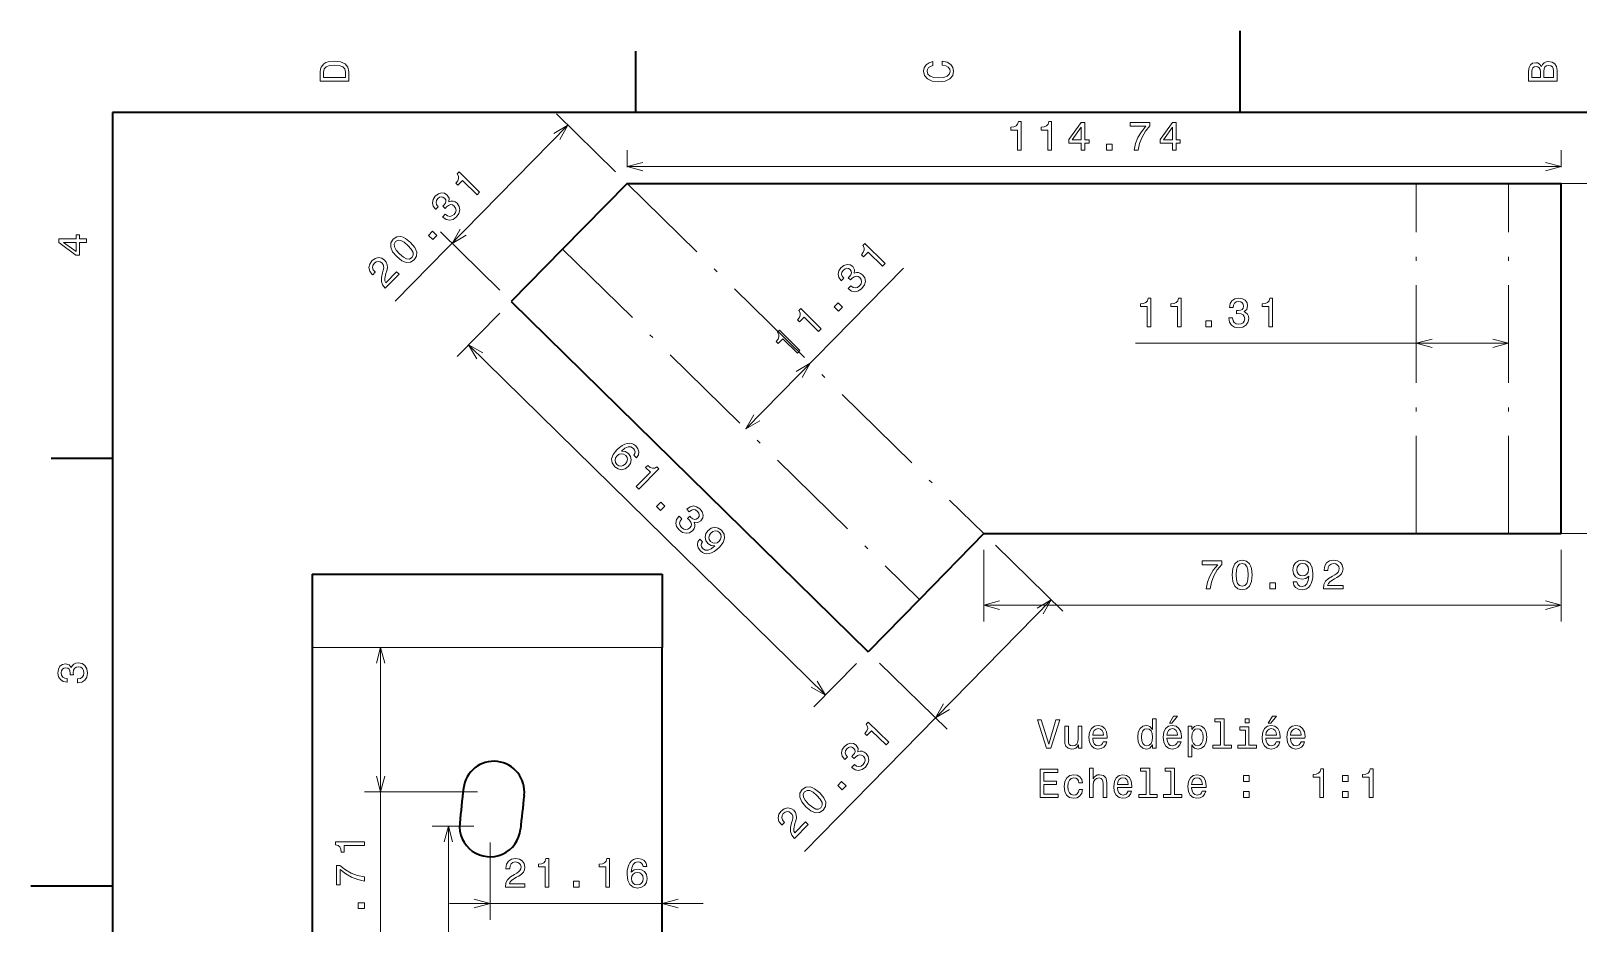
# Model space of a CAD drawing. Extents: x 0 to 297, y 0 to 210.
# Drawn here: x 0 to 190, y 100.5 to 210 of the extents above; entities that cross this region are included whole.
import ezdxf

# ---------------------------------------------------------------- set-up
doc = ezdxf.new("R2010")
doc.units = 0
doc.linetypes.add('DASHDOT', pattern=[18.5, 12, -3, 0.5, -3])

msp = doc.modelspace()

# ---------------------------------------------------------------- linework, layer by layer
at = {"color": 7, "lineweight": 35, "ltscale": 0.25}
for p, q in [((148.5, 200), (148.5, 210)), ((10, 105), (0, 105))]:
    msp.add_line(p, q, dxfattribs=at)
at = {"color": 7, "lineweight": 35, "ltscale": 0.1875}
for p, q in [((74.300003, 200), (74.300003, 207.5)), ((10, 157.5), (2.5, 157.5))]:
    msp.add_line(p, q, dxfattribs=at)
at = {"color": 7, "lineweight": 35}
for p, q in [((287, 200), (10, 200)), ((10, 200), (10, 10)), ((73.22493, 191.284866), (170.149063, 191.284866)), ((187.961227, 148.284851), (187.961227, 191.284866)), ((58.997452, 176.787872), (102.812019, 133.787872)), ((117.039497, 148.284851), (170.149063, 148.284851)), ((34.547295, 143.296295), (77.547302, 143.296295)), ((34.547295, 134.296295), (34.547295, 81.186737)), ((77.547302, 37.372173), (77.547302, 134.296295))]:
    msp.add_line(p, q, dxfattribs=at)
at = {"color": 230, "lineweight": 13, "ltscale": 0.254591}
for p, q in [((71.797508, 192.685745), (64.529335, 199.818787)), ((57.570038, 178.188751), (50.301865, 185.321808))]:
    msp.add_line(p, q, dxfattribs=at)
at = {"color": 230, "lineweight": 13}
for p, q in [((44.750687, 176.81012), (65.956757, 198.417908)), ((73.22493, 193.346603), (187.961227, 193.346603)), ((172.149063, 191.284866), (197.544922, 191.284866)), ((87.793991, 161.136871), (107.152504, 180.862091)), ((53.757614, 171.448761), (97.572182, 128.448761)), ((135.663162, 171.66272), (181.461227, 171.66272)), ((172.149063, 148.284851), (197.544922, 148.284851)), ((94.993011, 109.263397), (125.316711, 140.16153)), ((117.039497, 139.502625), (187.961227, 139.502625))]:
    msp.add_line(p, q, dxfattribs=at)
at = {"color": 230, "lineweight": 13, "ltscale": 0.051543}
for p, q in [((73.22493, 193.284866), (73.22493, 195.346603)), ((187.961227, 193.284866), (187.961227, 195.346603))]:
    msp.add_line(p, q, dxfattribs=at)
at = {"color": 7, "lineweight": 35, "ltscale": 0.282804}
for p, q in [((73.22493, 191.284866), (65.30143, 183.211258)), ((170.149063, 191.284866), (181.461227, 191.284866)), ((117.039497, 148.284851), (109.11599, 140.211258)), ((170.149063, 148.284851), (181.461227, 148.284851))]:
    msp.add_line(p, q, dxfattribs=at)
at = {"color": 7, "linetype": 'DASHDOT', "lineweight": 13}
for p, q in [((73.22493, 191.284866), (117.039497, 148.284851)), ((170.149063, 148.284851), (170.149063, 191.284866)), ((181.461227, 148.284851), (181.461227, 191.284866)), ((65.30143, 183.211258), (109.11599, 140.211258))]:
    msp.add_line(p, q, dxfattribs=at)
at = {"color": 7, "lineweight": 35, "ltscale": 0.1625}
for p, q in [((181.461227, 191.284866), (187.961227, 191.284866)), ((181.461227, 148.284851), (187.961227, 148.284851))]:
    msp.add_line(p, q, dxfattribs=at)
at = {"color": 7, "lineweight": 35, "ltscale": 0.225}
for p, q in [((65.30143, 183.211258), (58.997452, 176.787872)), ((34.547295, 143.296295), (34.547295, 134.296295)), ((77.547302, 143.296295), (77.547302, 134.296295)), ((109.11599, 140.211258), (102.812019, 133.787872))]:
    msp.add_line(p, q, dxfattribs=at)
at = {"color": 230, "lineweight": 13, "ltscale": 0.187019}
for p, q in [((57.596573, 175.360443), (52.356728, 170.021347)), ((101.41114, 132.360443), (96.171295, 127.021347))]:
    msp.add_line(p, q, dxfattribs=at)
at = {"color": 230, "lineweight": 13, "ltscale": 0.289936}
for p, q in [((118.466919, 146.883972), (126.744133, 138.760651)), ((104.239441, 132.386993), (112.516655, 124.263657))]:
    msp.add_line(p, q, dxfattribs=at)
at = {"color": 230, "lineweight": 13, "ltscale": 0.219556}
for p, q in [((117.039497, 146.284851), (117.039497, 137.502625)), ((187.961227, 146.284851), (187.961227, 137.502625))]:
    msp.add_line(p, q, dxfattribs=at)
at = {"color": 7, "lineweight": 13}
for p, q in [((34.547295, 134.296295), (77.547302, 134.296295)), ((42.949783, 93.605904), (42.949783, 134.296295)), ((51.266296, 68.361107), (51.266296, 112.361107)), ((51.38884, 102.872643), (82.547302, 102.872643))]:
    msp.add_line(p, q, dxfattribs=at)
at = {"color": 7, "lineweight": 13, "ltscale": 0.347504}
msp.add_line((54.849953, 116.586021), (40.949783, 116.586021), dxfattribs=at)
at = {"color": 7, "lineweight": 13, "ltscale": 0.128064}
msp.add_line((54.38884, 112.361107), (49.266296, 112.361107), dxfattribs=at)
at = {"color": 7, "lineweight": 13, "ltscale": 0.237212}
msp.add_line((56.38884, 110.361107), (56.38884, 100.872643), dxfattribs=at)
at = {"color": 7, "lineweight": 13}
for points in [[(35.533215, 204.994965), (35.533215, 203.829971), (39.033215, 203.829971), (39.033215, 204.994965), (38.922264, 205.544678), (38.584366, 205.953171), (38.034657, 206.205338), (37.283215, 206.296112), (36.516644, 206.215424), (36.21405, 206.114563), (35.971977, 205.973343), (35.644165, 205.56485), (35.563473, 205.297562)], [(35.951801, 204.959656), (36.027451, 205.342941), (36.259438, 205.605194), (36.672985, 205.761536), (37.283215, 205.811966), (37.873272, 205.756485), (38.286816, 205.600143), (38.533936, 205.332855), (38.614628, 204.959656), (38.614628, 204.298996), (35.951801, 204.298996)], [(111.93206, 205.817017), (112.35569, 205.716141), (112.658287, 205.549713), (112.844887, 205.317734), (112.905403, 205.045395), (112.814629, 204.71759), (112.54229, 204.460388), (112.098488, 204.28891), (111.483215, 204.233429), (110.872986, 204.28891), (110.424141, 204.455338), (110.151802, 204.71254), (110.055984, 205.045395), (110.106415, 205.287476), (110.247627, 205.494247), (110.474571, 205.655624), (110.787247, 205.766571), (110.787247, 206.245682), (110.308144, 206.094391), (109.94503, 205.832138), (109.718086, 205.474075), (109.637398, 205.045395), (109.763474, 204.510818), (110.116501, 204.10231), (110.696472, 203.840057), (111.483215, 203.749283), (112.269958, 203.840057), (112.84993, 204.10231), (113.208, 204.510818), (113.329041, 205.045395), (113.233215, 205.51442), (112.965927, 205.892654), (112.527161, 206.159943), (111.93206, 206.301163)], [(185.542007, 205.630417), (185.249496, 205.983429), (185.052811, 206.074219), (184.81073, 206.104477), (184.432495, 206.03891), (184.160156, 205.842224), (183.993729, 205.524506), (183.933212, 205.080704), (183.933212, 203.835022), (187.433212, 203.835022), (187.433212, 205.151306), (187.36261, 205.620331), (187.155838, 205.968307), (186.828018, 206.185165), (186.384216, 206.260818), (186.08667, 206.215424), (185.839554, 206.094391), (185.65799, 205.897705)], [(185.385666, 204.984879), (185.385666, 204.298996), (184.351807, 204.298996), (184.351807, 205.025223), (184.382065, 205.297562), (184.472839, 205.489197), (184.629181, 205.605194), (184.86116, 205.645538), (185.093155, 205.600143), (185.254532, 205.479111), (185.355408, 205.272339)], [(187.014618, 205.095825), (187.014618, 204.298996), (185.809296, 204.298996), (185.809296, 205.050446), (185.844589, 205.368164), (185.9505, 205.595108), (186.132065, 205.731277), (186.394302, 205.776657), (186.671692, 205.731277), (186.863327, 205.605194), (186.979324, 205.393372)], [(6.833213, 184.02739), (6.833213, 184.481277), (5.965778, 184.481277), (5.965778, 184.98056), (5.56232, 184.98056), (5.56232, 184.481277), (3.408862, 184.481277), (3.408862, 184.022339), (5.521974, 182.489197), (5.965778, 182.489197), (5.965778, 184.02739)], [(5.56232, 182.912827), (3.993876, 184.02739), (5.56232, 184.02739)], [(5.73379, 129.979111), (5.769093, 129.979111), (6.253242, 130.059799), (6.616354, 130.296829), (6.848343, 130.670029), (6.934078, 131.164276), (6.848343, 131.688766), (6.626441, 132.082138), (6.273415, 132.334305), (5.819525, 132.425079), (5.521974, 132.384735), (5.279899, 132.273788), (5.0933, 132.092224), (4.957133, 131.850143), (4.684798, 132.177963), (4.251081, 132.293961), (3.857709, 132.218307), (3.560158, 132.00145), (3.373559, 131.648422), (3.307997, 131.164276), (3.388689, 130.710388), (3.610591, 130.362396), (3.963617, 130.135452), (4.432637, 130.059799), (4.46794, 130.059799), (4.46794, 130.508652), (4.145173, 130.548996), (3.913184, 130.680115), (3.771974, 130.891937), (3.721542, 131.189484), (3.761888, 131.451736), (3.867795, 131.643372), (4.039265, 131.759369), (4.271254, 131.804764), (4.518372, 131.759369), (4.684798, 131.638336), (4.785663, 131.426514), (4.815922, 131.139053), (4.810879, 130.942368), (5.209294, 130.942368), (5.199208, 131.189484), (5.244596, 131.507217), (5.365634, 131.744247), (5.56232, 131.885452), (5.819525, 131.935883), (6.112032, 131.880417), (6.328891, 131.734161), (6.465058, 131.502167), (6.510447, 131.194534), (6.460014, 130.876801), (6.308718, 130.644821), (6.066643, 130.498566), (5.73379, 130.443085)], [(125.87487, 125.436287), (124.997353, 122.455742), (124.094612, 125.436287), (123.615509, 125.436287), (124.745193, 121.931244), (125.249512, 121.931244), (126.353981, 125.436287)], [(137.761765, 122.349831), (137.761765, 121.931244), (138.205566, 121.931244), (138.205566, 125.552284), (137.7668, 125.552284), (137.7668, 124.225914), (137.428909, 124.6092), (137.222137, 124.699974), (136.985107, 124.735275), (136.556427, 124.634415), (136.223572, 124.35199), (136.006714, 123.898102), (135.931076, 123.287872), (136.006714, 122.677643), (136.223572, 122.218704), (136.556427, 121.931244), (136.985107, 121.835426), (137.222137, 121.870728), (137.433945, 121.961502)], [(139.829483, 125.007614), (140.127029, 125.007614), (140.828049, 125.86496), (140.333801, 125.86496)], [(146.088135, 125.179085), (146.088135, 122.304443), (145.175308, 122.304443), (145.175308, 121.931244), (147.439713, 121.931244), (147.439713, 122.304443), (146.531937, 122.304443), (146.531937, 125.552284), (145.392166, 125.552284), (145.392166, 125.179085)], [(149.613342, 125.552284), (149.144318, 125.552284), (149.144318, 125.047958), (149.613342, 125.047958)], [(151.973572, 125.007614), (152.271118, 125.007614), (152.972137, 125.86496), (152.477905, 125.86496)], [(129.077316, 124.639458), (128.633514, 124.639458), (128.633514, 123.076057), (128.583084, 122.712944), (128.436829, 122.450699), (128.209885, 122.289314), (127.912338, 122.238884), (127.675308, 122.279228), (127.52401, 122.400261), (127.438271, 122.607033), (127.418098, 122.899544), (127.418098, 124.639458), (126.974297, 124.639458), (126.974297, 122.8592), (126.989426, 122.501129), (127.085251, 122.203575), (127.377754, 121.931244), (127.846771, 121.835426), (128.098938, 121.870728), (128.315796, 121.961502), (128.502396, 122.117844), (128.653687, 122.344788), (128.653687, 121.931244), (129.077316, 121.931244)], [(130.413773, 123.156746), (132.188995, 123.156746), (132.194031, 123.363518), (132.113342, 123.943489), (131.891449, 124.377213), (131.538422, 124.639458), (131.069397, 124.735275), (130.610458, 124.634415), (130.257431, 124.35199), (130.030487, 123.893059), (129.949799, 123.287872), (130.025452, 122.667557), (130.252396, 122.213661), (130.600372, 121.931244), (131.05426, 121.835426), (131.447632, 121.900986), (131.770401, 122.072456), (132.007431, 122.344788), (132.1436, 122.707901), (131.704849, 122.707901), (131.614059, 122.506172), (131.482941, 122.354874), (131.109741, 122.233841), (130.822281, 122.289314), (130.605423, 122.465828), (130.464203, 122.753288), (130.413773, 123.141617)], [(130.413773, 123.529945), (130.469254, 123.87793), (130.605423, 124.135132), (130.812195, 124.291473), (131.084534, 124.346947), (131.351822, 124.291473), (131.558594, 124.135132), (131.684677, 123.87793), (131.730057, 123.529945)], [(137.060745, 124.336861), (137.353256, 124.266258), (137.575165, 124.069572), (137.706284, 123.74176), (137.756714, 123.287872), (137.706284, 122.828941), (137.575165, 122.501129), (137.353256, 122.2994), (137.060745, 122.233841), (136.783371, 122.2994), (136.571564, 122.501129), (136.430344, 122.833984), (136.384964, 123.287872), (136.430344, 123.736717), (136.571564, 124.064529), (136.783371, 124.266258)], [(139.521851, 123.156746), (141.297058, 123.156746), (141.302109, 123.363518), (141.22142, 123.943489), (140.999512, 124.377213), (140.646484, 124.639458), (140.17746, 124.735275), (139.718536, 124.634415), (139.365509, 124.35199), (139.138565, 123.893059), (139.057877, 123.287872), (139.133514, 122.667557), (139.360458, 122.213661), (139.70845, 121.931244), (140.162338, 121.835426), (140.55571, 121.900986), (140.878479, 122.072456), (141.115509, 122.344788), (141.251678, 122.707901), (140.812912, 122.707901), (140.722137, 122.506172), (140.591003, 122.354874), (140.217819, 122.233841), (139.930344, 122.289314), (139.713486, 122.465828), (139.572281, 122.753288), (139.521851, 123.141617)], [(139.521851, 123.529945), (139.577316, 123.87793), (139.713486, 124.135132), (139.920258, 124.291473), (140.192596, 124.346947), (140.459885, 124.291473), (140.666656, 124.135132), (140.79274, 123.87793), (140.838135, 123.529945)], [(142.588135, 124.220871), (142.588135, 124.639458), (142.144318, 124.639458), (142.144318, 120.882256), (142.588135, 120.882256), (142.588135, 122.344788), (142.744476, 122.107758), (142.92099, 121.951416), (143.364792, 121.835426), (143.788422, 121.931244), (144.121277, 122.218704), (144.338135, 122.6726), (144.418823, 123.287872), (144.338135, 123.898102), (144.121277, 124.35199), (143.788422, 124.634415), (143.364792, 124.735275), (143.122711, 124.705017), (142.915939, 124.6092), (142.739426, 124.447815)], [(143.289139, 122.233841), (142.991592, 122.2994), (142.774734, 122.501129), (142.638565, 122.828941), (142.59317, 123.287872), (142.638565, 123.74176), (142.774734, 124.069572), (142.991592, 124.266258), (143.289139, 124.336861), (143.561478, 124.266258), (143.778336, 124.064529), (143.914505, 123.736717), (143.964935, 123.287872), (143.914505, 122.833984), (143.778336, 122.501129), (143.561478, 122.2994)], [(149.598221, 122.304443), (149.598221, 124.548676), (148.45845, 124.548676), (148.45845, 124.170441), (149.154419, 124.170441), (149.154419, 122.304443), (148.246628, 122.304443), (148.246628, 121.931244), (150.516083, 121.931244), (150.516083, 122.304443)], [(151.665939, 123.156746), (153.441162, 123.156746), (153.446198, 123.363518), (153.365509, 123.943489), (153.1436, 124.377213), (152.790573, 124.639458), (152.321564, 124.735275), (151.862625, 124.634415), (151.509598, 124.35199), (151.282654, 123.893059), (151.201965, 123.287872), (151.277618, 122.667557), (151.504547, 122.213661), (151.852539, 121.931244), (152.306427, 121.835426), (152.699799, 121.900986), (153.022568, 122.072456), (153.259598, 122.344788), (153.395767, 122.707901), (152.957001, 122.707901), (152.866226, 122.506172), (152.735107, 122.354874), (152.361908, 122.233841), (152.074432, 122.289314), (151.857574, 122.465828), (151.71637, 122.753288), (151.665939, 123.141617)], [(151.665939, 123.529945), (151.72142, 123.87793), (151.857574, 124.135132), (152.064362, 124.291473), (152.336685, 124.346947), (152.603973, 124.291473), (152.810745, 124.135132), (152.936829, 123.87793), (152.982224, 123.529945)], [(154.701965, 123.156746), (156.477173, 123.156746), (156.482224, 123.363518), (156.40152, 123.943489), (156.179626, 124.377213), (155.826599, 124.639458), (155.357574, 124.735275), (154.898651, 124.634415), (154.545624, 124.35199), (154.31868, 123.893059), (154.237976, 123.287872), (154.313629, 122.667557), (154.540573, 122.213661), (154.888565, 121.931244), (155.342453, 121.835426), (155.735825, 121.900986), (156.058594, 122.072456), (156.295624, 122.344788), (156.431793, 122.707901), (155.993027, 122.707901), (155.902252, 122.506172), (155.771118, 122.354874), (155.397919, 122.233841), (155.110458, 122.289314), (154.8936, 122.465828), (154.752396, 122.753288), (154.701965, 123.141617)], [(154.701965, 123.529945), (154.757431, 123.87793), (154.8936, 124.135132), (155.100372, 124.291473), (155.372711, 124.346947), (155.639999, 124.291473), (155.846771, 124.135132), (155.972855, 123.87793), (156.01825, 123.529945)], [(123.938271, 115.884415), (126.157295, 115.884415), (126.157295, 116.308044), (124.402252, 116.308044), (124.402252, 117.493202), (125.965652, 117.493202), (125.965652, 117.911789), (124.402252, 117.911789), (124.402252, 118.960785), (126.116951, 118.960785), (126.116951, 119.384415), (123.938271, 119.384415)], [(128.714203, 117.694931), (129.152969, 117.694931), (129.062195, 118.098389), (128.845337, 118.416115), (128.507431, 118.612801), (128.06868, 118.688446), (127.584526, 118.587585), (127.21637, 118.305161), (126.984383, 117.84623), (126.903694, 117.230957), (126.97934, 116.620728), (127.206284, 116.166832), (127.564354, 115.884415), (128.053543, 115.788597), (128.487259, 115.864243), (128.825165, 116.076057), (129.057144, 116.408913), (129.15802, 116.852715), (128.73439, 116.852715), (128.658737, 116.570297), (128.517517, 116.358475), (128.315796, 116.227356), (128.06868, 116.187012), (127.76104, 116.252571), (127.539139, 116.4543), (127.402969, 116.782112), (127.357582, 117.246086), (127.402969, 117.699974), (127.544182, 118.027786), (127.771126, 118.229515), (128.06868, 118.300117), (128.330917, 118.25473), (128.527618, 118.138741), (128.658737, 117.947098)], [(130.025452, 115.884415), (130.469254, 115.884415), (130.469254, 117.447815), (130.514648, 117.805885), (130.660889, 118.06813), (130.887848, 118.229515), (131.19043, 118.290031), (131.43251, 118.239601), (131.583801, 118.103432), (131.659454, 117.876488), (131.684677, 117.573898), (131.684677, 115.884415), (132.128479, 115.884415), (132.128479, 117.664673), (132.108307, 118.022743), (132.017517, 118.320297), (131.719971, 118.592628), (131.255997, 118.688446), (131.00383, 118.653145), (130.786972, 118.557327), (130.605423, 118.406029), (130.469254, 118.199257), (130.469254, 119.505455), (130.025452, 119.505455)], [(133.449799, 117.109917), (135.225021, 117.109917), (135.230057, 117.316689), (135.149368, 117.89666), (134.92746, 118.330383), (134.574448, 118.592628), (134.105423, 118.688446), (133.646484, 118.587585), (133.293457, 118.305161), (133.066513, 117.84623), (132.985825, 117.241043), (133.061478, 116.620728), (133.288422, 116.166832), (133.636398, 115.884415), (134.090286, 115.788597), (134.483658, 115.854156), (134.806427, 116.025627), (135.043457, 116.297958), (135.179626, 116.661072), (134.740875, 116.661072), (134.650085, 116.459343), (134.518967, 116.308044), (134.145767, 116.187012), (133.858307, 116.242485), (133.641449, 116.418999), (133.500229, 116.706459), (133.449799, 117.094788)], [(133.449799, 117.483116), (133.50528, 117.8311), (133.641449, 118.088303), (133.848221, 118.244644), (134.120544, 118.300117), (134.387848, 118.244644), (134.59462, 118.088303), (134.720688, 117.8311), (134.766083, 117.483116)], [(136.980057, 119.132256), (136.980057, 116.257614), (136.06723, 116.257614), (136.06723, 115.884415), (138.33165, 115.884415), (138.33165, 116.257614), (137.423859, 116.257614), (137.423859, 119.505455), (136.284088, 119.505455), (136.284088, 119.132256)], [(140.016083, 119.132256), (140.016083, 116.257614), (139.103256, 116.257614), (139.103256, 115.884415), (141.367676, 115.884415), (141.367676, 116.257614), (140.459885, 116.257614), (140.459885, 119.505455), (139.320114, 119.505455), (139.320114, 119.132256)], [(142.557877, 117.109917), (144.333084, 117.109917), (144.338135, 117.316689), (144.257446, 117.89666), (144.035538, 118.330383), (143.68251, 118.592628), (143.213486, 118.688446), (142.754562, 118.587585), (142.401535, 118.305161), (142.174591, 117.84623), (142.093887, 117.241043), (142.16954, 116.620728), (142.396484, 116.166832), (142.744476, 115.884415), (143.198364, 115.788597), (143.591736, 115.854156), (143.914505, 116.025627), (144.151535, 116.297958), (144.287689, 116.661072), (143.848938, 116.661072), (143.758163, 116.459343), (143.627029, 116.308044), (143.25383, 116.187012), (142.96637, 116.242485), (142.749512, 116.418999), (142.608307, 116.706459), (142.557877, 117.094788)], [(142.557877, 117.483116), (142.613342, 117.8311), (142.749512, 118.088303), (142.956284, 118.244644), (143.228622, 118.300117), (143.495911, 118.244644), (143.702682, 118.088303), (143.828766, 117.8311), (143.874146, 117.483116)], [(148.937561, 117.841187), (149.633514, 117.841187), (149.633514, 118.592628), (148.937561, 118.592628)], [(158.302826, 115.884415), (158.761749, 115.884415), (158.761749, 119.40963), (158.418823, 119.40963), (158.328033, 119.101997), (158.146484, 118.895218), (157.86911, 118.774185), (157.485825, 118.733841), (157.485825, 118.375771), (158.302826, 118.375771)], [(161.081635, 117.841187), (161.777603, 117.841187), (161.777603, 118.592628), (161.081635, 118.592628)], [(164.374878, 115.884415), (164.833801, 115.884415), (164.833801, 119.40963), (164.49086, 119.40963), (164.400085, 119.101997), (164.218536, 118.895218), (163.941147, 118.774185), (163.557861, 118.733841), (163.557861, 118.375771), (164.374878, 118.375771)], [(148.937561, 115.884415), (149.633514, 115.884415), (149.633514, 116.635857), (148.937561, 116.635857)], [(161.081635, 115.884415), (161.777603, 115.884415), (161.777603, 116.635857), (161.081635, 116.635857)], [(40.949783, 109.977226), (40.949783, 110.436165), (37.424568, 110.436165), (37.424568, 110.093224), (37.732201, 110.002449), (37.93898, 109.820885), (38.060013, 109.54351), (38.100357, 109.160225), (38.458427, 109.160225), (38.458427, 109.977226)], [(58.265472, 104.872643), (60.671097, 104.872643), (60.671097, 105.306358), (58.769798, 105.306358), (58.87571, 105.543388), (59.057266, 105.740074), (59.617058, 106.098152), (59.914612, 106.249443), (60.247467, 106.466301), (60.484497, 106.718468), (60.620667, 107.016014), (60.671097, 107.353905), (60.585358, 107.777534), (60.348328, 108.11039), (59.985214, 108.322212), (59.516197, 108.397865), (59.032043, 108.312126), (58.663895, 108.075096), (58.426857, 107.696846), (58.346169, 107.197563), (58.346169, 107.126961), (58.805099, 107.126961), (58.805099, 107.167305), (58.850487, 107.510246), (58.986656, 107.762413), (59.203514, 107.92379), (59.490982, 107.979271), (59.783485, 107.928841), (60.000343, 107.802757), (60.141556, 107.606071), (60.191986, 107.358955), (60.156685, 107.126961), (60.060867, 106.930275), (59.899483, 106.758812), (59.677582, 106.607506), (59.380028, 106.446129), (58.885796, 106.133446), (58.537811, 105.800591), (58.331039, 105.397133), (58.265472, 104.887779)], [(63.141266, 104.872643), (63.600204, 104.872643), (63.600204, 108.397865), (63.257263, 108.397865), (63.166481, 108.090218), (62.984932, 107.883446), (62.70755, 107.762413), (62.324265, 107.722069), (62.324265, 107.363991), (63.141266, 107.363991)], [(70.613312, 104.872643), (71.07225, 104.872643), (71.07225, 108.397865), (70.729309, 108.397865), (70.638527, 108.090218), (70.456978, 107.883446), (70.179596, 107.762413), (69.79631, 107.722069), (69.79631, 107.363991), (70.613312, 107.363991)], [(75.65049, 107.429558), (75.554672, 107.838066), (75.332764, 108.140648), (74.989822, 108.332298), (74.546021, 108.397865), (74.248474, 108.362556), (73.991272, 108.266731), (73.764328, 108.11039), (73.572678, 107.888496), (73.421387, 107.611122), (73.310432, 107.273216), (73.239822, 106.874809), (73.21965, 106.425957), (73.300346, 105.709816), (73.547462, 105.190361), (73.945877, 104.877693), (74.490547, 104.771782), (74.979736, 104.862556), (75.352936, 105.099586), (75.595016, 105.472786), (75.680748, 105.946846), (75.595016, 106.425957), (75.363022, 106.794106), (75.004959, 107.0261), (74.561157, 107.106789), (74.082047, 107.005928), (73.723976, 106.718468), (73.799622, 107.273216), (73.961014, 107.671638), (74.20813, 107.908669), (74.551071, 107.989357), (74.803223, 107.949013), (74.994873, 107.843102), (75.120956, 107.666588), (75.186508, 107.429558)], [(40.949783, 105.630974), (40.949783, 106.140343), (40.117653, 106.30677), (39.340996, 106.599281), (38.619812, 107.012825), (37.944023, 107.552452), (37.525429, 107.552452), (37.525429, 105.151863), (37.984367, 105.151863), (37.984367, 107.068291), (38.665199, 106.513542), (39.376297, 106.094948), (40.132782, 105.802452)], [(75.191559, 105.941811), (75.136078, 105.624077), (74.994873, 105.382011), (74.767929, 105.220619), (74.485504, 105.170189), (74.187958, 105.220619), (73.961014, 105.376961), (73.814758, 105.619041), (73.769363, 105.93676), (73.819794, 106.249443), (73.961014, 106.486473), (74.192993, 106.637779), (74.505676, 106.693245), (74.778015, 106.637779), (74.994873, 106.491524), (75.136078, 106.254494)], [(66.620087, 104.872643), (67.316055, 104.872643), (67.316055, 105.624077), (66.620087, 105.624077)], [(40.949783, 102.247978), (40.949783, 102.943932), (40.198341, 102.943932), (40.198341, 102.247978)]]:
    msp.add_lwpolyline(points, close=True, dxfattribs=at)
at = {"color": 230, "lineweight": 13}
for points in [[(64.973053, 196.676544), (65.956757, 198.417908), (64.234169, 197.401703)], [(75.156784, 193.864243), (73.22493, 193.346603), (75.156784, 192.828964)], [(186.029373, 192.828964), (187.961227, 193.346603), (186.029373, 193.864243)], [(52.71299, 185.662277), (51.729279, 183.920929), (53.451874, 184.937134)], [(55.49897, 170.465057), (53.757614, 171.448761), (54.773819, 169.726166)], [(172.080917, 172.180359), (170.149063, 171.66272), (172.080917, 171.145081)], [(179.529373, 171.145081), (181.461227, 171.66272), (179.529373, 172.180359)], [(94.733788, 167.469116), (95.717491, 169.210464), (93.994904, 168.19426)], [(88.777695, 162.87822), (87.793991, 161.136871), (89.516579, 162.153076)], [(118.971352, 140.020264), (117.039497, 139.502625), (118.971352, 138.984985)], [(124.333008, 138.420166), (125.316711, 140.16153), (123.594116, 139.145325)], [(186.029373, 138.984985), (187.961227, 139.502625), (186.029373, 140.020264)], [(95.830826, 129.432465), (97.572182, 128.448761), (96.555977, 130.171356)], [(112.072937, 127.405899), (111.089233, 125.664543), (112.811829, 126.680748)]]:
    msp.add_lwpolyline(points, dxfattribs=at)
for points in [[(121.162239, 195.346603), (121.621178, 195.346603), (121.621178, 198.871811), (121.278236, 198.871811), (121.187454, 198.564178), (121.005905, 198.357407), (120.728523, 198.236374), (120.345238, 198.196014), (120.345238, 197.837952), (121.162239, 197.837952)], [(124.898262, 195.346603), (125.357201, 195.346603), (125.357201, 198.871811), (125.014259, 198.871811), (124.923477, 198.564178), (124.741928, 198.357407), (124.464546, 198.236374), (124.081261, 198.196014), (124.081261, 197.837952), (124.898262, 197.837952)], [(129.002441, 195.346603), (129.456329, 195.346603), (129.456329, 196.214035), (129.955612, 196.214035), (129.955612, 196.617493), (129.456329, 196.617493), (129.456329, 198.77095), (128.997391, 198.77095), (127.464256, 196.657837), (127.464256, 196.214035), (129.002441, 196.214035)], [(127.887894, 196.617493), (129.002441, 198.185944), (129.002441, 196.617493)], [(135.496094, 195.346603), (136.005463, 195.346603), (136.17189, 196.178741), (136.464401, 196.955383), (136.877945, 197.676575), (137.417572, 198.352356), (137.417572, 198.77095), (135.016998, 198.77095), (135.016998, 198.312012), (136.933426, 198.312012), (136.378662, 197.63118), (135.960083, 196.92009), (135.667572, 196.163605)], [(140.210526, 195.346603), (140.664413, 195.346603), (140.664413, 196.214035), (141.163696, 196.214035), (141.163696, 196.617493), (140.664413, 196.617493), (140.664413, 198.77095), (140.205475, 198.77095), (138.672333, 196.657837), (138.672333, 196.214035), (140.210526, 196.214035)], [(139.095963, 196.617493), (140.210526, 198.185944), (140.210526, 196.617493)], [(132.113098, 195.346603), (132.809067, 195.346603), (132.809067, 196.098038), (132.113098, 196.098038)], [(54.790421, 189.895386), (55.11187, 190.222931), (52.595894, 192.692139), (52.355682, 192.447388), (52.511658, 192.167114), (52.532066, 191.8927), (52.424164, 191.609955), (52.184494, 191.308136), (52.440048, 191.057327), (53.012314, 191.640442)], [(50.562286, 187.156769), (50.587479, 187.13205), (50.98954, 186.850525), (51.414726, 186.76535), (51.841698, 186.869202), (52.249077, 187.161896), (52.55526, 187.596283), (52.672424, 188.032471), (52.597092, 188.459717), (52.336731, 188.842438), (52.0961, 189.022049), (51.845619, 189.112427), (51.585266, 189.113556), (51.318527, 189.036148), (51.353767, 189.460876), (51.125465, 189.847443), (50.791725, 190.069), (50.427467, 190.122635), (50.047012, 190.001373), (49.661102, 189.701752), (49.400772, 189.321289), (49.315407, 188.917511), (49.408401, 188.508255), (49.690155, 188.125748), (49.715355, 188.101013), (50.029747, 188.421356), (49.827644, 188.676239), (49.753914, 188.932312), (49.801498, 189.182404), (49.973915, 189.430084), (50.186401, 189.589005), (50.396225, 189.651596), (50.599854, 189.614273), (50.797218, 189.484177), (50.941795, 189.278687), (50.975792, 189.075729), (50.899422, 188.853912), (50.719666, 188.627548), (50.5783, 188.490707), (50.862648, 188.211639), (51.028542, 188.395081), (51.283485, 188.590042), (51.535896, 188.674438), (51.775185, 188.637451), (51.99408, 188.493286), (52.163986, 188.24881), (52.216316, 187.992523), (52.151009, 187.731583), (51.967918, 187.480225), (51.709381, 187.288788), (51.438904, 187.229187), (51.163689, 187.294373), (50.887268, 187.487915)], [(44.931885, 182.290924), (45.54998, 181.790314), (46.119141, 181.563843), (46.628838, 181.593597), (47.075401, 181.890228), (47.360062, 182.338669), (47.380234, 182.848846), (47.139595, 183.410049), (46.631012, 184.022247), (46.012985, 184.515717), (45.722702, 184.666351), (45.443756, 184.749313), (44.934059, 184.719574), (44.487427, 184.430084), (44.202835, 183.974487), (44.186256, 183.460785), (44.423363, 182.895981)], [(49.376534, 184.378937), (49.864014, 184.875671), (49.327705, 185.402008), (48.840225, 184.905289)], [(45.271004, 182.636475), (44.863739, 183.092697), (44.638901, 183.490005), (44.614296, 183.832138), (44.786179, 184.136871), (45.084114, 184.310852), (45.426643, 184.292664), (45.828102, 184.075333), (46.291893, 183.676697), (46.702759, 183.216934), (46.927597, 182.819626), (46.952202, 182.477493), (46.780251, 182.179886), (46.482384, 181.998779), (46.139854, 182.016968), (45.738388, 182.234299)], [(104.598236, 181.114746), (104.919693, 181.442291), (102.403709, 183.911499), (102.163498, 183.666748), (102.319481, 183.386475), (102.339882, 183.112061), (102.231987, 182.829315), (101.99231, 182.527496), (102.247864, 182.276703), (102.820129, 182.859802)], [(43.52462, 178.416183), (45.209618, 180.133087), (44.90007, 180.43689), (43.568321, 179.07991), (43.473335, 179.321533), (43.460129, 179.588867), (43.596672, 180.239212), (43.697105, 180.557556), (43.775475, 180.947006), (43.761536, 181.292816), (43.644547, 181.598404), (43.438713, 181.871078), (43.076309, 182.106613), (42.672722, 182.170593), (42.267212, 182.059799), (41.884697, 181.778046), (41.606766, 181.372437), (41.518066, 180.943665), (41.621994, 180.509552), (41.921822, 180.102249), (41.972206, 180.052795), (42.293663, 180.380341), (42.26487, 180.4086), (42.051903, 180.681198), (41.967308, 180.955017), (42.004028, 181.222824), (42.165787, 181.466843), (42.406662, 181.640289), (42.648544, 181.706757), (42.887833, 181.669769), (43.099525, 181.532669), (43.240372, 181.344971), (43.313629, 181.138824), (43.322968, 180.903534), (43.27552, 180.639191), (43.182289, 180.313782), (43.059265, 179.742035), (43.053085, 179.260529), (43.196205, 178.830353), (43.513824, 178.426788)], [(100.370094, 178.376129), (100.395294, 178.35141), (100.797356, 178.069885), (101.222542, 177.984711), (101.649513, 178.088577), (102.056885, 178.381271), (102.363075, 178.815659), (102.48024, 179.251831), (102.4049, 179.679077), (102.144539, 180.061798), (101.903915, 180.241425), (101.653427, 180.331787), (101.393082, 180.332916), (101.126343, 180.255524), (101.161583, 180.680237), (100.933281, 181.066818), (100.599541, 181.288361), (100.235283, 181.34201), (99.854828, 181.220734), (99.468918, 180.921127), (99.208588, 180.540649), (99.123215, 180.136871), (99.216217, 179.727631), (99.497971, 179.345108), (99.523163, 179.320374), (99.837555, 179.640732), (99.635452, 179.895599), (99.561729, 180.151688), (99.609306, 180.401764), (99.781731, 180.64946), (99.994217, 180.808365), (100.204041, 180.870972), (100.407661, 180.833649), (100.605026, 180.703552), (100.749611, 180.498047), (100.783607, 180.295105), (100.70723, 180.073273), (100.527473, 179.846924), (100.386108, 179.710068), (100.670464, 179.431), (100.836357, 179.614441), (101.091301, 179.809418), (101.343712, 179.893799), (101.582993, 179.856812), (101.801888, 179.712646), (101.971802, 179.46817), (102.024132, 179.211899), (101.958817, 178.950958), (101.775734, 178.699585), (101.517189, 178.508148), (101.246719, 178.448547), (100.971504, 178.513733), (100.695084, 178.707275)], [(137.090378, 173.66272), (137.549316, 173.66272), (137.549316, 177.187927), (137.206375, 177.187927), (137.115601, 176.880295), (136.934052, 176.673523), (136.656662, 176.55249), (136.273376, 176.512146), (136.273376, 176.154068), (137.090378, 176.154068)], [(140.826416, 173.66272), (141.285355, 173.66272), (141.285355, 177.187927), (140.942413, 177.187927), (140.851639, 176.880295), (140.670074, 176.673523), (140.3927, 176.55249), (140.009415, 176.512146), (140.009415, 176.154068), (140.826416, 176.154068)], [(147.118347, 174.762146), (147.118347, 174.726837), (147.199036, 174.242676), (147.436066, 173.879578), (147.809265, 173.647583), (148.303513, 173.561844), (148.828003, 173.647583), (149.221375, 173.869476), (149.473541, 174.222504), (149.564316, 174.676392), (149.523972, 174.973953), (149.413025, 175.216034), (149.231461, 175.402618), (148.98938, 175.538788), (149.3172, 175.811127), (149.433197, 176.244843), (149.357544, 176.638214), (149.140686, 176.93576), (148.787659, 177.122375), (148.303513, 177.187927), (147.849625, 177.107239), (147.501633, 176.885345), (147.274689, 176.532318), (147.199036, 176.063293), (147.199036, 176.027985), (147.647888, 176.027985), (147.688232, 176.350754), (147.819351, 176.582733), (148.031174, 176.723953), (148.32872, 176.774384), (148.590973, 176.734039), (148.782608, 176.628128), (148.898605, 176.456665), (148.944, 176.22467), (148.898605, 175.977554), (148.777573, 175.811127), (148.56575, 175.710266), (148.27829, 175.679993), (148.081604, 175.685043), (148.081604, 175.286621), (148.32872, 175.296722), (148.646454, 175.251328), (148.883484, 175.130295), (149.024689, 174.933609), (149.075119, 174.676392), (149.019653, 174.383896), (148.873398, 174.167038), (148.641403, 174.030869), (148.333771, 173.985474), (148.016037, 174.035919), (147.784058, 174.18721), (147.637802, 174.429291), (147.582321, 174.762146)], [(152.034485, 173.66272), (152.493423, 173.66272), (152.493423, 177.187927), (152.150482, 177.187927), (152.059708, 176.880295), (151.878143, 176.673523), (151.600769, 176.55249), (151.217484, 176.512146), (151.217484, 176.154068), (152.034485, 176.154068)], [(96.747635, 173.115448), (97.069092, 173.442993), (94.553108, 175.912201), (94.312897, 175.66745), (94.46888, 175.387177), (94.489281, 175.112762), (94.381386, 174.830017), (94.141708, 174.528198), (94.397263, 174.27739), (94.969528, 174.860504)], [(99.184341, 175.598312), (99.671829, 176.095032), (99.135513, 176.621368), (98.648033, 176.124664)], [(94.130768, 170.449005), (94.452225, 170.77655), (91.936241, 173.245758), (91.69603, 173.001007), (91.852013, 172.720734), (91.872414, 172.44632), (91.764519, 172.163574), (91.524841, 171.861755), (91.780396, 171.610962), (92.352661, 172.194061)], [(144.305237, 173.66272), (145.001205, 173.66272), (145.001205, 174.414154), (144.305237, 174.414154)], [(74.387733, 157.587021), (74.605476, 157.945694), (74.659058, 158.317078), (74.548531, 158.694061), (74.277702, 159.051727), (74.040611, 159.234955), (73.789925, 159.34671), (73.518448, 159.394104), (73.226234, 159.369965), (72.923965, 159.277954), (72.608109, 159.114517), (72.278648, 158.879608), (71.94986, 158.573395), (71.505836, 158.005768), (71.318359, 157.461945), (71.383698, 156.959717), (71.69825, 156.502609), (72.110977, 156.224747), (72.543365, 156.132507), (72.977539, 156.229309), (73.370781, 156.507599), (73.64518, 156.909607), (73.737473, 157.334854), (73.644409, 157.751221), (73.384186, 158.11969), (72.971596, 158.38327), (72.514687, 158.428925), (72.957245, 158.771866), (73.351494, 158.943176), (73.693893, 158.939255), (73.995171, 158.756638), (74.146881, 158.551224), (74.20948, 158.3414), (74.175827, 158.127106), (74.056595, 157.912018)], [(73.018105, 156.846649), (72.755966, 156.658752), (72.485626, 156.5849), (72.210609, 156.628662), (71.973717, 156.790497), (71.796677, 157.034912), (71.744217, 157.30545), (71.809387, 157.580658), (71.999542, 157.839218), (72.254547, 158.027054), (72.521362, 158.097321), (72.792908, 158.042816), (73.054932, 157.863388), (73.210442, 157.633041), (73.262772, 157.37677), (73.197525, 157.108673)], [(74.334557, 154.056641), (74.662102, 153.735184), (77.13131, 156.25116), (76.886551, 156.491379), (76.606277, 156.335388), (76.331871, 156.315002), (76.049126, 156.422882), (75.747307, 156.662567), (75.496498, 156.407013), (76.079605, 155.834747)], [(76.817421, 151.619934), (77.31414, 151.132446), (77.840477, 151.668762), (77.343765, 152.15625)], [(79.595245, 150.434174), (79.570518, 150.408981), (79.288994, 150.006927), (79.203827, 149.581726), (79.307686, 149.154755), (79.60038, 148.747391), (80.034767, 148.441193), (80.470947, 148.324036), (80.898193, 148.399384), (81.280907, 148.659729), (81.460526, 148.90036), (81.550903, 149.150848), (81.552025, 149.411194), (81.474632, 149.677933), (81.899345, 149.6427), (82.285927, 149.871002), (82.507469, 150.204742), (82.561111, 150.569), (82.439857, 150.949448), (82.140236, 151.335358), (81.759766, 151.595688), (81.35598, 151.681061), (80.946732, 151.588058), (80.564217, 151.306305), (80.53949, 151.281113), (80.85984, 150.966721), (81.114716, 151.168823), (81.370796, 151.242554), (81.62088, 151.194977), (81.868568, 151.022552), (82.027473, 150.810059), (82.090073, 150.600235), (82.05275, 150.396606), (81.922653, 150.199249), (81.717163, 150.054657), (81.514206, 150.02066), (81.292381, 150.097046), (81.066025, 150.276794), (80.929176, 150.418167), (80.650116, 150.13382), (80.833549, 149.967926), (81.028519, 149.712982), (81.112907, 149.460571), (81.075928, 149.221283), (80.931763, 149.00238), (80.687286, 148.832474), (80.431007, 148.780151), (80.170059, 148.845459), (79.918701, 149.028534), (79.727264, 149.287079), (79.667664, 149.557556), (79.732841, 149.832764), (79.926392, 150.109192)], [(82.14238, 147.609344), (81.917305, 147.272003), (81.856598, 146.900543), (81.967125, 146.52356), (82.241615, 146.155243), (82.478706, 145.972015), (82.733063, 145.849594), (83.004539, 145.802216), (83.296745, 145.826355), (83.599014, 145.918335), (83.918411, 146.085388), (84.240738, 146.320221), (84.57666, 146.626495), (85.01355, 147.194061), (85.201027, 147.7379), (85.139282, 148.236603), (84.831863, 148.693756), (84.415535, 148.975159), (83.979622, 149.063782), (83.545448, 148.966995), (83.15934, 148.688766), (82.877808, 148.286713), (82.789108, 147.857925), (82.878571, 147.445068), (83.145935, 147.076691), (83.551392, 146.813019), (84.011833, 146.770996), (83.562141, 146.427979), (83.167892, 146.256653), (82.825493, 146.26059), (82.531349, 146.443268), (82.368904, 146.652161), (82.309845, 146.86557), (82.343498, 147.079865), (82.473526, 147.284363)], [(83.512009, 148.349716), (83.767021, 148.537552), (84.040894, 148.615021), (84.308777, 148.571167), (84.552795, 148.409409), (84.726303, 148.161407), (84.77877, 147.890854), (84.709999, 147.619171), (84.530579, 147.357147), (84.268433, 147.16925), (84.001625, 147.098999), (83.733612, 147.157104), (83.478722, 147.336578), (83.316078, 147.566864), (83.263748, 147.823151), (83.325462, 148.087631)], [(144.327316, 141.502625), (144.836685, 141.502625), (145.003113, 142.334747), (145.295624, 143.111404), (145.709167, 143.832581), (146.248795, 144.508377), (146.248795, 144.926971), (143.848206, 144.926971), (143.848206, 144.468033), (145.764633, 144.468033), (145.209885, 143.787201), (144.79129, 143.076111), (144.498795, 142.319611)], [(147.548935, 143.21228), (147.624573, 142.420486), (147.861618, 141.855652), (148.239853, 141.512695), (148.764343, 141.401749), (149.283798, 141.512695), (149.662048, 141.855652), (149.894028, 142.420486), (149.974731, 143.21228), (149.894028, 143.999023), (149.798218, 144.311691), (149.662048, 144.568909), (149.283798, 144.911835), (148.764343, 145.027832), (148.239853, 144.911835), (147.861618, 144.563858), (147.624573, 143.999023)], [(148.033081, 143.21228), (148.073425, 143.82251), (148.199509, 144.261261), (148.426453, 144.518463), (148.764343, 144.609253), (149.097198, 144.518463), (149.324142, 144.261261), (149.450226, 143.82251), (149.49057, 143.21228), (149.450226, 142.597), (149.324142, 142.158234), (149.097198, 141.901031), (148.764343, 141.815308), (148.426453, 141.901031), (148.199509, 142.158234), (148.073425, 142.597)], [(155.026016, 142.370056), (155.101669, 141.971634), (155.318527, 141.664001), (155.661469, 141.472351), (156.115356, 141.401749), (156.412903, 141.437057), (156.680206, 141.527832), (156.90715, 141.684174), (157.098785, 141.906067), (157.250092, 142.183456), (157.361038, 142.526398), (157.42659, 142.919769), (157.451813, 143.373657), (157.366074, 144.084747), (157.118958, 144.604202), (156.725586, 144.916885), (156.185959, 145.027832), (155.691727, 144.937057), (155.318527, 144.694977), (155.076447, 144.321777), (154.995758, 143.852753), (155.076447, 143.368622), (155.313492, 143.000458), (155.666504, 142.768463), (156.115356, 142.69281), (156.589417, 142.788635), (156.947495, 143.081146), (156.866806, 142.521347), (156.705414, 142.122925), (156.458298, 141.885895), (156.120407, 141.810257), (155.858154, 141.845551), (155.666504, 141.956512), (155.540436, 142.133026), (155.48999, 142.370056)], [(155.484955, 143.857803), (155.535385, 144.170486), (155.67659, 144.417603), (155.898499, 144.573944), (156.185959, 144.629425), (156.483521, 144.573944), (156.710464, 144.417603), (156.851669, 144.175537), (156.90715, 143.862854), (156.851669, 143.545135), (156.710464, 143.30809), (156.47847, 143.161835), (156.170837, 143.111404), (155.893463, 143.161835), (155.67659, 143.30809), (155.535385, 143.54007)], [(158.741867, 141.502625), (161.147491, 141.502625), (161.147491, 141.93634), (159.246201, 141.93634), (159.352097, 142.17337), (159.533661, 142.370056), (160.09346, 142.728119), (160.391006, 142.879425), (160.723862, 143.096283), (160.960892, 143.348434), (161.097061, 143.645996), (161.147491, 143.983887), (161.061752, 144.407516), (160.824722, 144.740372), (160.461609, 144.952179), (159.992584, 145.027832), (159.508438, 144.942108), (159.140289, 144.705063), (158.903259, 144.326828), (158.822556, 143.827545), (158.822556, 143.756943), (159.281494, 143.756943), (159.281494, 143.797287), (159.326889, 144.140228), (159.463058, 144.392395), (159.679916, 144.553772), (159.967377, 144.609253), (160.259888, 144.558807), (160.476746, 144.432739), (160.61795, 144.236053), (160.668381, 143.988922), (160.633087, 143.756943), (160.537262, 143.560257), (160.37587, 143.388794), (160.153976, 143.237488), (159.85643, 143.076111), (159.362183, 142.763428), (159.014206, 142.430573), (158.807434, 142.027115), (158.741867, 141.517746)], [(152.15239, 141.502625), (152.848358, 141.502625), (152.848358, 142.254059), (152.15239, 142.254059)], [(105.032761, 122.348694), (105.354218, 122.676239), (102.838234, 125.145447), (102.598022, 124.900688), (102.754005, 124.620415), (102.774406, 124.346008), (102.666512, 124.063255), (102.426834, 123.761444), (102.682388, 123.510635), (103.254654, 124.093742)], [(100.804619, 119.610077), (100.829819, 119.585342), (101.23188, 119.303818), (101.657066, 119.218643), (102.084038, 119.32251), (102.491409, 119.615204), (102.7976, 120.049591), (102.914764, 120.485779), (102.839424, 120.913025), (102.579063, 121.295731), (102.33844, 121.475357), (102.087952, 121.56572), (101.827606, 121.566849), (101.560867, 121.489456), (101.596107, 121.914169), (101.367805, 122.300751), (101.034065, 122.522293), (100.669807, 122.575935), (100.289352, 122.454674), (99.903442, 122.15506), (99.643112, 121.774597), (99.557739, 121.370804), (99.650742, 120.961563), (99.932495, 120.579041), (99.957687, 120.554321), (100.272079, 120.874664), (100.069977, 121.129532), (99.996254, 121.38562), (100.043831, 121.635696), (100.216255, 121.883392), (100.428741, 122.042297), (100.638565, 122.104897), (100.842186, 122.067574), (101.039551, 121.937469), (101.184135, 121.731995), (101.218132, 121.529037), (101.141754, 121.307205), (100.961998, 121.080841), (100.820633, 120.944), (101.104988, 120.664932), (101.270882, 120.848373), (101.525826, 121.043335), (101.778236, 121.127731), (102.017517, 121.090744), (102.236412, 120.946594), (102.406326, 120.702118), (102.458656, 120.445831), (102.393341, 120.184875), (102.210258, 119.933533), (101.951714, 119.742081), (101.681244, 119.682495), (101.406029, 119.747665), (101.129608, 119.941223)], [(99.618866, 116.832245), (100.106354, 117.328949), (99.570038, 117.855301), (99.082558, 117.358582)], [(95.174217, 114.744217), (95.792313, 114.243607), (96.361473, 114.017136), (96.871162, 114.046875), (97.317734, 114.343506), (97.602386, 114.791962), (97.622566, 115.302124), (97.381927, 115.863327), (96.873344, 116.475525), (96.255318, 116.968994), (95.965034, 117.119629), (95.686089, 117.202606), (95.176392, 117.172852), (94.729759, 116.883362), (94.445168, 116.42778), (94.428589, 115.914078), (94.665695, 115.349274)], [(95.513336, 115.089752), (95.106064, 115.545975), (94.881233, 115.943283), (94.856621, 116.285416), (95.028511, 116.590164), (95.326447, 116.764145), (95.668976, 116.745956), (96.070435, 116.52861), (96.534225, 116.129974), (96.945091, 115.670227), (97.16993, 115.272903), (97.194534, 114.930786), (97.022583, 114.633163), (96.724716, 114.452057), (96.382179, 114.470245), (95.980721, 114.687592)], [(93.766953, 110.869461), (95.451942, 112.586365), (95.142395, 112.890167), (93.810646, 111.533188), (93.71566, 111.774811), (93.702454, 112.042145), (93.838997, 112.69249), (93.939438, 113.010834), (94.017807, 113.400284), (94.00386, 113.746078), (93.886871, 114.051682), (93.681038, 114.324356), (93.318634, 114.559891), (92.915047, 114.623871), (92.509537, 114.513077), (92.127022, 114.231323), (91.849098, 113.825714), (91.760399, 113.396942), (91.864326, 112.96283), (92.164146, 112.555527), (92.214539, 112.506073), (92.535995, 112.833618), (92.507195, 112.861877), (92.294228, 113.134476), (92.209641, 113.408279), (92.246353, 113.676102), (92.408112, 113.92012), (92.648987, 114.093567), (92.890869, 114.160019), (93.130157, 114.123047), (93.34185, 113.985947), (93.482697, 113.798248), (93.555962, 113.592102), (93.5653, 113.356812), (93.517853, 113.092468), (93.424614, 112.767059), (93.301598, 112.195313), (93.29541, 111.713806), (93.43853, 111.28363), (93.756149, 110.880051)]]:
    msp.add_lwpolyline(points, close=True, dxfattribs=at)
at = {"color": 7, "lineweight": 13}
for points in [[(43.467422, 132.364471), (42.949783, 134.296295), (42.432144, 132.364471)], [(42.432144, 118.517876), (42.949783, 116.586021), (43.467422, 118.517876)], [(51.783936, 110.429253), (51.266296, 112.361107), (50.748657, 110.429253)], [(54.456993, 102.355003), (56.38884, 102.872643), (54.456993, 103.390282)], [(79.479149, 103.390282), (77.547302, 102.872643), (79.479149, 102.355003)]]:
    msp.add_lwpolyline(points, dxfattribs=at)
at = {"color": 7, "lineweight": 35}
for centre, radius, start, end in [((56.849953, 116.586021), 3.75, 353.223462, 173.22346), ((277.547302, 90.361107), 226, 173.22346, 174.319118), ((277.547302, 90.361107), 218.5, 173.22346, 174.319118), ((56.38884, 112.361107), 3.75, 174.319118, 354.319123)]:
    msp.add_arc(centre, radius, start, end, dxfattribs=at)

doc.saveas('drawing.dxf')
